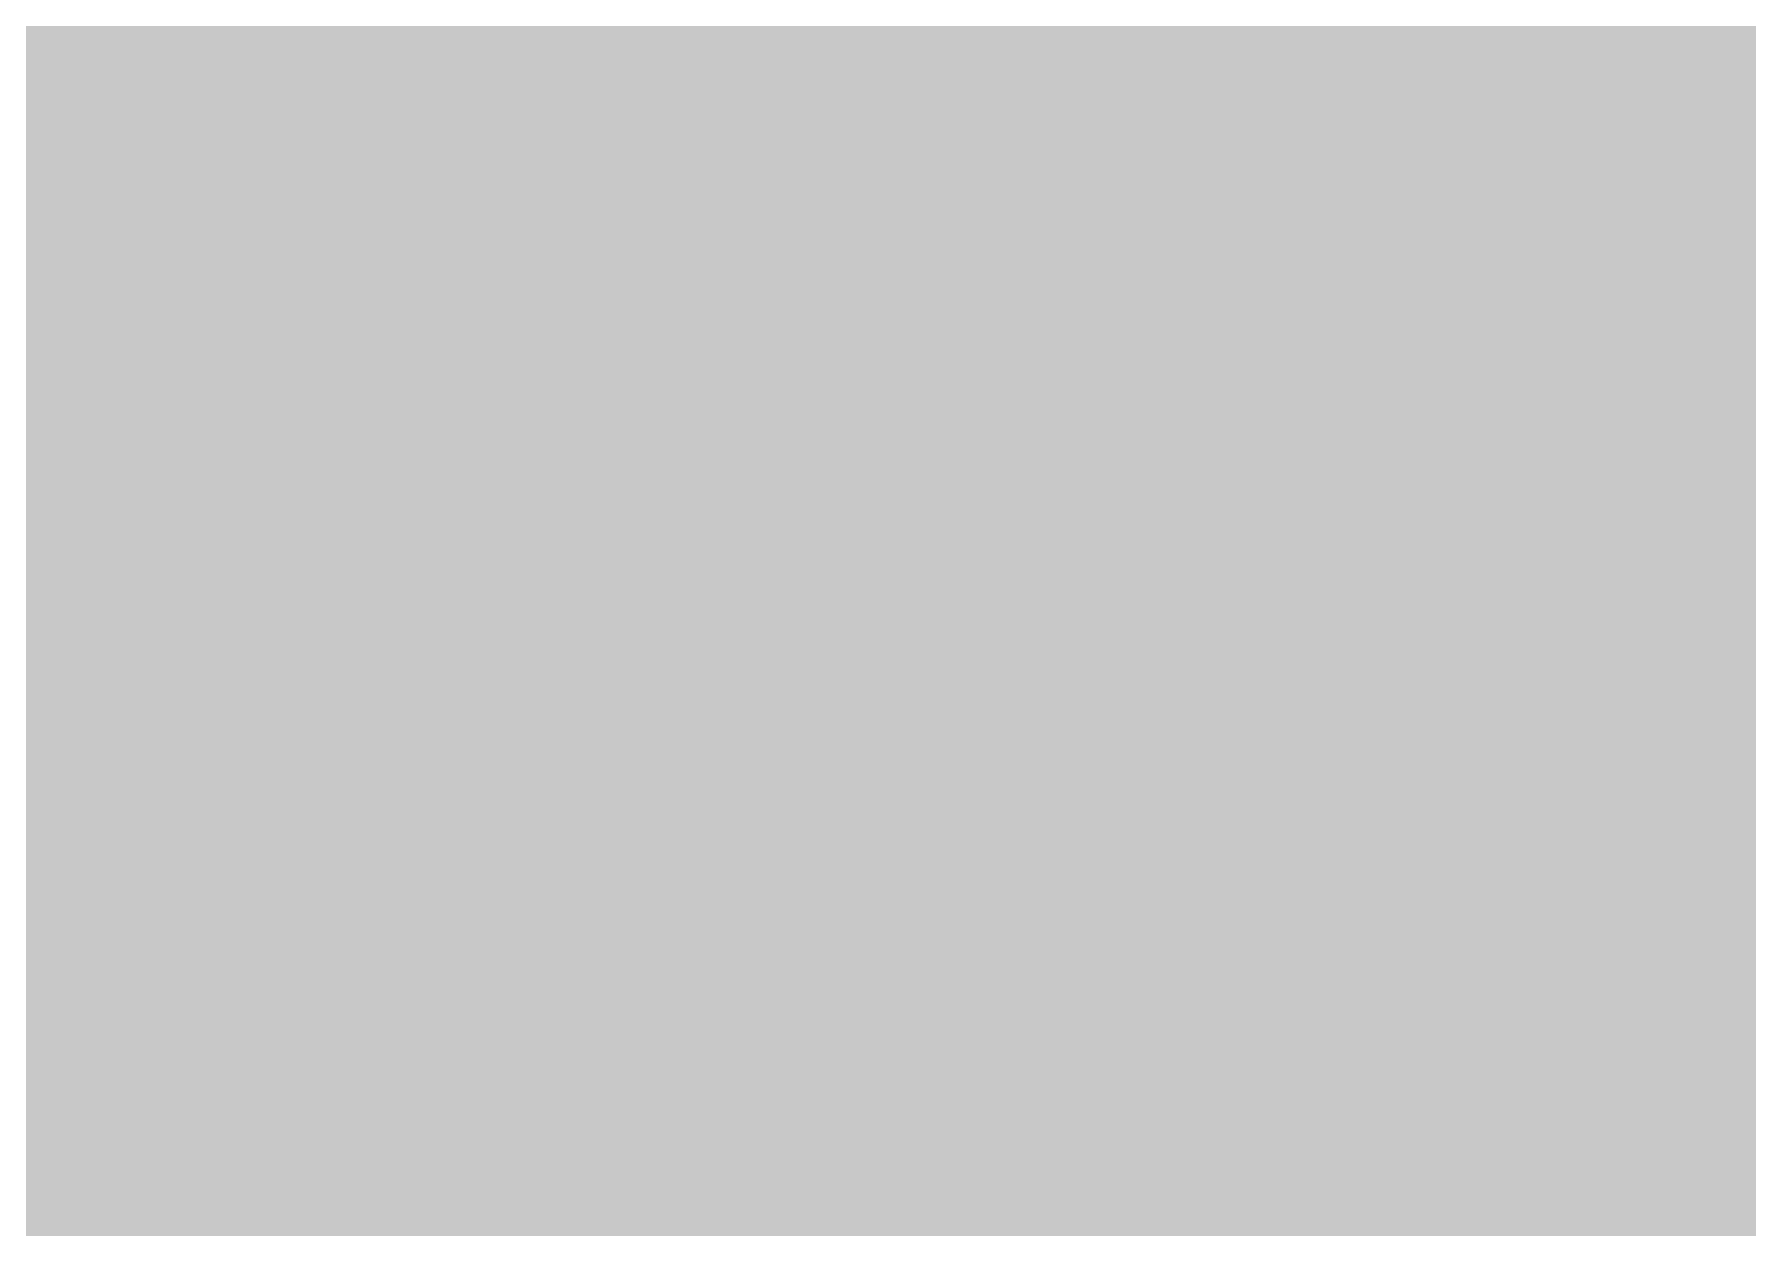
# Model space of a CAD drawing. Header units: millimetres. Extents: x -2 to 135, y -2 to 106.
# Drawn here: x 103.9891 to 104.0595, y 73.3643 to 73.4133 of the extents above; entities that cross this region are included whole.
import ezdxf

# ---------------------------------------------------------------- set-up
doc = ezdxf.new("R2010")
doc.units = ezdxf.units.MM
doc.header["$MEASUREMENT"] = 0
doc.layers.add('Bottom-Layer', color=7, linetype='Continuous', true_color=0x0000ff)
doc.layers.add('Top-Layer', color=7, linetype='Continuous', true_color=0xff0000)

msp = doc.modelspace()

# ---------------------------------------------------------------- hatches: boundary and pattern name
at = {"layer": 'Bottom-Layer'}
for points in [[(126.423726, 0.358141), (41.676269, 0.358141), (42.320225, 1.128998), (42.800751, 2.011037), (43.09924, 2.970101), (43.204133, 3.969048), (43.111366, 4.969195), (42.824533, 5.931809), (42.354742, 6.819613), (41.720185, 7.598225), (40.945436, 8.237493), (40.060498, 8.71266), (39.099642, 9.005327), (38.100076, 9.104158), (37.100511, 9.005327), (36.139654, 8.71266), (35.254716, 8.237493), (34.479968, 7.598225), (33.845411, 6.819613), (33.375619, 5.931809), (33.088786, 4.969195), (32.99602, 3.969048), (33.100912, 2.970101), (33.399401, 2.011037), (33.879928, 1.128998), (34.523883, 0.358141), (0.358141, 0.358141), (0.358141, 99.54206), (34.523883, 99.54206), (33.879928, 98.771203), (33.399401, 97.889164), (33.100912, 96.9301), (32.99602, 95.931152), (33.088786, 94.931006), (33.375619, 93.968391), (33.845411, 93.080588), (34.479968, 92.301976), (35.254716, 91.662708), (36.139654, 91.18754), (37.100511, 90.894874), (38.100076, 90.796043), (39.099642, 90.894874), (40.060498, 91.18754), (40.945436, 91.662708), (41.720185, 92.301976), (42.354742, 93.080588), (42.824533, 93.968391), (43.111366, 94.931006), (43.204133, 95.931152), (43.09924, 96.9301), (42.800751, 97.889164), (42.320225, 98.771203), (41.676269, 99.54206), (126.424069, 99.54206), (125.779025, 98.769603), (125.29808, 97.885599), (124.999929, 96.924414), (124.896164, 95.923413), (124.990818, 94.921509), (125.280211, 93.95765), (125.753093, 93.069307), (126.391082, 92.291014), (127.169376, 91.653025), (128.057719, 91.180142), (129.021577, 90.890749), (130.023481, 90.796095), (131.024482, 90.899861), (131.985668, 91.198011), (132.869672, 91.678957), (133.642129, 92.324), (133.642129, 7.575861), (132.869699, 8.220914), (131.985722, 8.701877), (131.02456, 9.000053), (130.023578, 9.10385), (129.021685, 9.009235), (128.05783, 8.719885), (127.16948, 8.247047), (126.391169, 7.609103), (125.753152, 6.830852), (125.28023, 5.942547), (124.990789, 4.978719), (124.896079, 3.976836), (124.999782, 2.975843), (125.297867, 2.014653), (125.778746, 1.130631)], [(104.489241, 75.170598), (104.073518, 75.075712), (103.740135, 74.809848), (103.555121, 74.425663), (103.555121, 73.99925), (103.740135, 73.615064), (104.073518, 73.3492), (104.489241, 73.254314), (104.904963, 73.3492), (105.238346, 73.615064), (105.42336, 73.99925), (105.42336, 74.425663), (105.238346, 74.809848), (104.904963, 75.075712)]]:
    msp.add_hatch(color=256, dxfattribs=at).paths.add_polyline_path(points)
at = {"layer": 'Top-Layer'}
msp.add_hatch(color=256, dxfattribs=at).paths.add_polyline_path([(126.423726, 0.358141), (41.676269, 0.358141), (42.320225, 1.128998), (42.800751, 2.011037), (43.09924, 2.970101), (43.204133, 3.969048), (43.111366, 4.969195), (42.824533, 5.931809), (42.354742, 6.819613), (41.720185, 7.598225), (40.945436, 8.237493), (40.060498, 8.71266), (39.099642, 9.005327), (38.100076, 9.104158), (37.100511, 9.005327), (36.139654, 8.71266), (35.254716, 8.237493), (34.479968, 7.598225), (33.845411, 6.819613), (33.375619, 5.931809), (33.088786, 4.969195), (32.99602, 3.969048), (33.100912, 2.970101), (33.399401, 2.011037), (33.879928, 1.128998), (34.523883, 0.358141), (0.358141, 0.358141), (0.358141, 99.54206), (34.523883, 99.54206), (33.879928, 98.771203), (33.399401, 97.889164), (33.100912, 96.9301), (32.99602, 95.931152), (33.088786, 94.931006), (33.375619, 93.968391), (33.845411, 93.080588), (34.479968, 92.301976), (35.254716, 91.662708), (36.139654, 91.18754), (37.100511, 90.894874), (38.100076, 90.796043), (39.099642, 90.894874), (40.060498, 91.18754), (40.945436, 91.662708), (41.720185, 92.301976), (42.354742, 93.080588), (42.824533, 93.968391), (43.111366, 94.931006), (43.204133, 95.931152), (43.09924, 96.9301), (42.800751, 97.889164), (42.320225, 98.771203), (41.676269, 99.54206), (126.424069, 99.54206), (125.779025, 98.769603), (125.29808, 97.885599), (124.999929, 96.924414), (124.896164, 95.923413), (124.990818, 94.921509), (125.280211, 93.95765), (125.753093, 93.069307), (126.391082, 92.291014), (127.169376, 91.653025), (128.057719, 91.180142), (129.021577, 90.890749), (130.023481, 90.796095), (131.024482, 90.899861), (131.985668, 91.198011), (132.869672, 91.678957), (133.642129, 92.324), (133.642129, 7.575861), (132.869699, 8.220914), (131.985722, 8.701877), (131.02456, 9.000053), (130.023578, 9.10385), (129.021685, 9.009235), (128.05783, 8.719885), (127.16948, 8.247047), (126.391169, 7.609103), (125.753152, 6.830852), (125.28023, 5.942547), (124.990789, 4.978719), (124.896079, 3.976836), (124.999782, 2.975843), (125.297867, 2.014653), (125.778746, 1.130631)])

doc.saveas('drawing.dxf')
